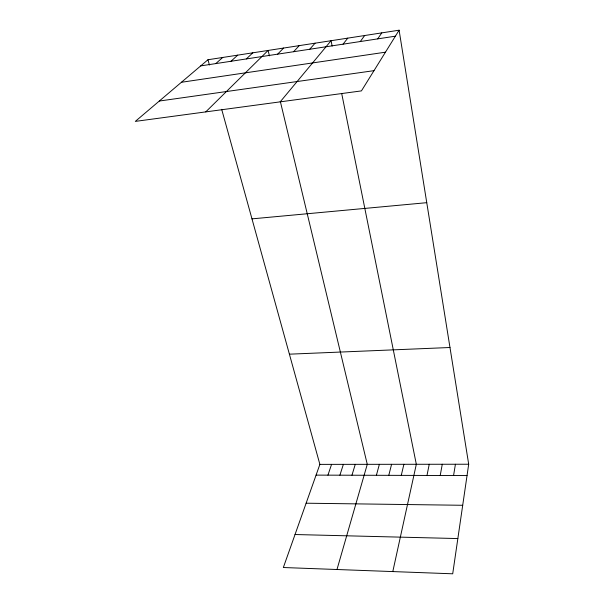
<?xml version="1.0" encoding="UTF-8"?>
<svg xmlns="http://www.w3.org/2000/svg" width="604" height="604" viewBox="0 0 604 604"><rect width="100%" height="100%" fill="white"/><g stroke="black" fill="none" stroke-linecap="round" stroke-linejoin="round"><path stroke-width="0.91" d="M399.101 30.2L361.434 90.894L135.304 121.396L207.972 59.743L399.101 30.2L468.696 464.234L452.706 573.8L283.344 567.518L319.878 464.378L221.683 109.324M453.566 475.522L455.424 464.25M440.218 475.484L442.271 464.257M426.99 475.446L429.24 464.272M392.796 571.58L416.322 464.287L341.69 93.461M401.275 475.371L403.895 464.295M388.78 475.333L391.581 464.31M376.398 475.295L379.372 464.317M336.987 569.504L367.27 464.333L280.324 101.404M351.951 475.22L355.265 464.34M339.893 475.189L343.374 464.355M327.934 475.152L331.573 464.363M377.726 38.875L381.781 32.88M360.278 41.54L364.673 35.523M343.057 44.167L347.776 38.135M280.203 101.85L331.075 40.71L332.147 46.04M309.724 49.256L315.062 43.186M293.597 51.718L299.237 45.632M277.666 54.149L283.586 48.056M205.76 111.891L268.116 50.442L269.414 55.855M246.349 58.928L252.827 52.805M230.962 61.283L237.704 55.145M215.749 63.601L222.755 57.455M200.709 65.896L395.386 36.18M181.404 82.28L385.45 52.186M159.29 101.042L373.989 70.66M251.981 218.867L426.756 202.68M289.399 354.178L449.98 347.504M319.878 464.378L468.696 464.234M316.073 475.114L467.043 475.567M306.122 503.207L462.702 505.284M295.031 534.525L457.847 538.564M207.972 59.743L209.422 65.005"/></g></svg>
